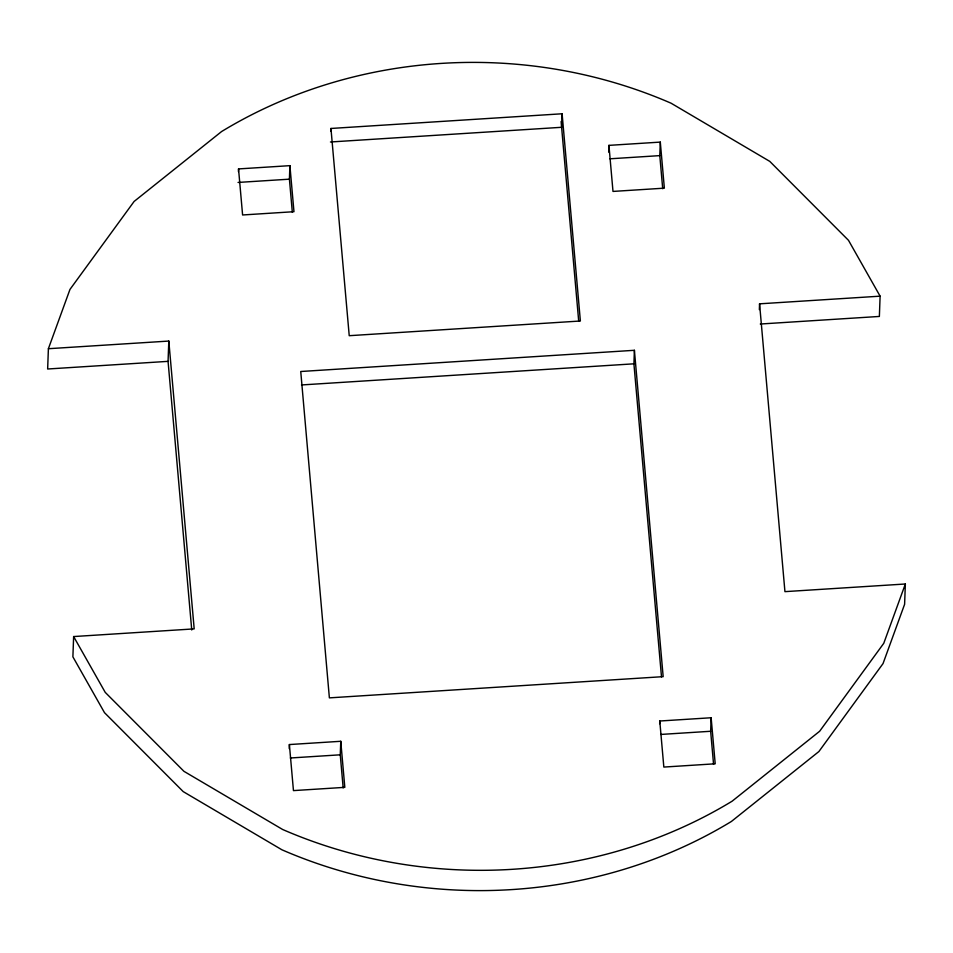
<?xml version="1.0" encoding="UTF-8"?>
<svg xmlns="http://www.w3.org/2000/svg" width="953" height="953" viewBox="0 0 953 953"><rect width="100%" height="100%" fill="white"/><g stroke="black" fill="none" stroke-linecap="round" stroke-linejoin="round"><path stroke-width="1.43" d="M48.389 348.715L47.65 369.002L168.062 361.354L168.812 341.067L48.389 348.715L69.974 289.414L134.111 201.452L221.596 131.538A450.924 403.893 2.1 0 1 671.079 103.21L769.774 161.379L848.504 240.335L880.107 296.169L879.369 316.444L760.291 324.02M168.812 341.067L194.186 628.885L73.631 636.556L72.893 656.831L104.496 712.665L183.226 791.621L281.921 849.79A450.924 403.893 2.1 0 0 731.404 821.462L818.889 751.548L883.026 663.586L904.611 604.285L905.35 583.998L784.938 591.646L759.565 303.828L880.107 296.169M238.441 171.623L238.536 168.919L289.903 165.655L293.965 211.697L242.598 214.973L238.536 168.919M292.333 212.269L289.414 179.176L289.903 165.655M289.236 748.617L289.39 744.555L340.757 741.291L344.819 787.345L293.453 790.609L289.39 744.555M330.858 131.169L330.953 128.464L562.103 113.776L580.377 321.006L349.227 335.694L330.953 128.464M343.175 787.917L340.257 754.812L340.757 741.291M562.103 113.776L561.615 127.297L578.709 321.209M608.681 152.135L608.931 145.368L660.298 142.104L664.36 188.158L612.993 191.422L608.931 145.368M661.501 676.88L633.912 363.82L634.4 350.299L300.743 371.503L329.381 697.87L663.169 676.654L634.4 350.299M662.716 188.73L659.798 155.625L660.298 142.104M659.679 723.72L659.774 721.016L711.141 717.752L715.203 763.794L663.836 767.07L659.774 721.016M713.571 764.366L710.652 731.273L711.141 717.752M759.35 309.618L759.565 303.828M905.35 583.998L883.765 643.311L819.64 731.261L732.142 801.175A450.924 403.893 2.1 0 1 282.66 829.503L183.965 771.334L105.235 692.378L73.631 636.556M330.453 141.985L561.615 127.297L561.114 121.519M238.047 182.44L289.414 179.176M609.896 158.806L659.798 155.625M301.505 384.952L633.912 363.82M290.355 757.992L340.257 754.812M660.751 734.441L710.652 731.273M168.062 361.354L191.744 629.981"/></g></svg>
